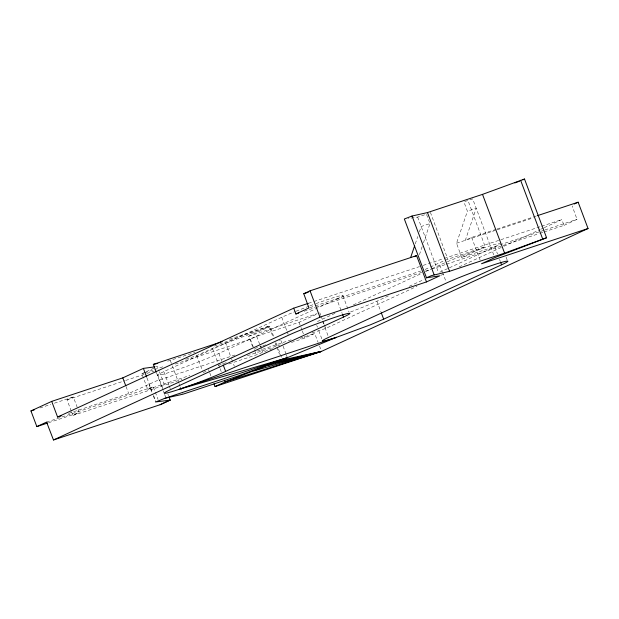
<?xml version="1.0" encoding="UTF-8"?>
<svg xmlns="http://www.w3.org/2000/svg" width="619" height="619" viewBox="0 0 619 619"><rect width="100%" height="100%" fill="white"/><g stroke="black" fill="none" stroke-linecap="round" stroke-linejoin="round"><path stroke-width="0.46" stroke-dasharray="3.1 2.32" d="M415.279 243.871L417.763 236.559M419.318 231.986L421.191 226.5L429.988 223.583L426.46 214.189L417.655 217.099L408.207 218.522M419.419 254.68L422.22 246.447M423.458 242.795L429.988 223.583M544.093 230.245L461.704 257.473L456.528 243.228L467.415 211.218L463.879 201.817M279.502 340.628L280.26 340.272M145.31 372.127L141.836 373.729L147.724 389.397L153.218 386.836L154.943 391.309M291.41 342.454L304.935 337.982L314.676 333.471L318.12 342.408M71.286 411.148L67.03 399.835L73.321 396.934L79.209 412.594L72.918 415.496L71.611 412.014M146.177 371.725L155.717 367.322M185.777 359.206L196.757 355.577L212.479 348.335L269.923 326.468L273.853 336.914M168.917 385.103L163.857 371.632L281.769 317.284A36.111 1.95 -20.6 0 1 295.278 311.535M252.629 346.694L248.699 336.256L269.923 326.468M68.523 413.422L128.682 393.537L156.267 380.979L235.382 354.873M163.857 371.632A36.111 1.95 -20.6 0 0 171.718 371.601A36.111 1.95 -20.6 0 0 218.886 353.449L336.79 299.093L342.191 313.454M175.216 364.073L250.386 339.227L256.676 336.326L299.047 322.321L317.207 313.949M496.206 229.293L471.616 237.417L465.333 240.311L476.212 208.309L467.415 211.218M425.16 269.443L429.501 267.439M430.375 267.044L444.272 260.63M445.146 260.228L485.172 246.664L467.809 200.007M334.995 313.353L321.895 319.396A36.111 1.95 -20.6 0 0 315.76 322.708M353.341 304.896L421.462 273.497M425.833 271.478L431.072 269.064M431.946 268.661L439.807 265.04A36.111 1.95 -20.6 0 1 445.827 262.386M461.704 257.473L485.172 246.664M228.775 363.98L256.274 354.888L268.87 349.905M350.571 311.953A36.111 1.95 -20.6 0 0 376.925 301.205L389.15 295.565M409.244 286.303L424.092 279.463M439.807 272.213L448.543 268.189M449.417 267.787L494.836 246.849A36.111 1.95 -20.6 0 0 498.984 244.815M312.015 332.937L325.687 328.418L416.982 286.326M440.682 275.401L444.187 273.784M459.112 266.905L502.999 246.672M503.881 246.269L539.869 229.672M540.751 229.27L543.381 228.055M544.263 227.653L561.82 219.559L564.002 225.362L543.799 232.04M564.002 225.362L577.047 219.35L572.188 205.988M214.367 346.029L268.94 326.167L273.196 337.479M464.761 201.523L472.684 198.908L493.745 254.951M497.111 228.991L536.271 216.046M456.528 243.228L496.291 230.082M497.204 229.781L532.711 218.043M308.409 303.325L312.997 301.809M313.918 301.507L419.504 266.603M423.179 265.389L443.374 258.711M444.295 258.409L540.697 226.539M541.617 226.237L561.82 219.559M309.864 307.666L314.444 306.157M315.357 305.856L420.626 271.052M545.006 229.943L577.047 219.35M304.161 311.256L315.179 307.612M316.1 307.31L421.686 272.406M425.361 271.192L430.87 269.373M431.783 269.072L445.556 264.514M446.477 264.212L539.211 233.556M540.124 233.255L542.878 232.342M229.494 339.212L268.94 326.167M167.656 361.179L195.101 352.389M248.699 336.256L317.067 313.655M141.836 373.729L143.67 373.125M144.583 372.824L153.736 369.798M154.657 369.497L163.803 366.471M39.964 407.96L50.781 404.385M54.387 403.193L73.321 396.934M67.03 399.835L124.79 380.739M125.703 380.437L145.875 373.775M146.796 373.466L154.123 371.044M254.649 348.505L261.984 346.075M262.905 345.773L265.659 344.868M257.326 351.012L292.872 339.258M46.58 422.088L153.218 386.836M218.159 365.372L226.353 362.664M247.291 355.739L280.074 344.907M300.107 338.284L314.676 333.471M147.724 389.397L189.832 375.478M48.561 422.731L79.209 412.594M269.776 349.603L272.476 348.706M72.918 415.496L182.017 379.432M203.102 372.46L207.682 370.951M155.578 366.765L157.45 366.518L159.129 370.936M319.505 345.99L321.222 350.455M208.487 369.582L209.516 372.259M209.864 373.156L210.901 375.841M155.292 392.206L158.046 399.356M159.462 371.818L165.157 386.836M167.842 393.901L168.515 395.665M506.033 257.001L507.719 261.489M494.836 246.849L497.537 254.03M499.556 259.415L500.229 261.21M471.616 237.417L480.197 260.235M439.807 265.04L442.167 271.323M442.508 272.221L446.214 282.094M417.655 217.099L438.384 272.244M376.925 301.205L380.971 311.976M342.934 295.781L349.008 311.937M319.799 312.75L320.781 315.365M321.106 316.232L324.054 324.062M324.379 324.936L325.687 328.418M322.576 321.191L323.582 323.884M324.936 327.474L327.969 335.552M316.773 325.401L317.446 327.196M318.793 330.786L322.507 340.659M299.047 322.321L300.679 326.67M301.012 327.536L301.987 330.151M302.32 331.018L303.952 335.374M304.277 336.241L304.935 337.982M281.769 317.284L286.829 330.747M287.162 331.645L288.175 334.337M281.072 340.814L282.751 345.27M283.084 346.16L286.102 354.184M286.435 355.074L287.1 356.853M276.151 343.027L277.15 345.696M278.496 349.263L281.838 358.169M275.169 342.725L276.507 346.284M276.84 347.182L279.517 354.308M256.676 336.326L259.949 345.023M260.274 345.897L261.257 348.505M261.582 349.379L262.564 351.987M250.386 339.227L254.308 349.665M254.641 350.54L256.274 354.888M225.37 342.384L231.351 358.308M231.684 359.198L234.346 366.27M218.886 353.449L222.933 364.22M212.479 348.335L218.461 364.251M218.793 365.14L219.791 367.794M220.124 368.676L221.455 372.212M196.757 355.577L202.645 371.238M170.341 360.575L172.005 365.001M172.337 365.883L178.651 382.689M178.984 383.579L179.982 386.233M180.315 387.115L182.644 393.305M169.258 386.001L170.271 388.693M157.721 374.944L162.782 388.415M156.615 373.087L162.936 389.924M163.277 390.821L164.29 393.514M164.623 394.411L165.637 397.104M146.989 377.954L152.313 392.121M153.667 395.711L155.694 401.097M148.9 384.097L152.947 394.868M153.288 395.765L155.648 402.048M126.067 386.573L128.682 393.537M430.391 212.371L447.754 259.028M447.375 261.729A36.111 1.95 -20.6 0 1 500.67 243.105M316.038 303.612A36.111 1.95 -20.6 0 1 336.79 299.093M296.083 311.21A36.111 1.95 -20.6 0 1 309.013 306.204M309.902 305.871A36.111 1.95 -20.6 0 1 315.164 303.929"/><path stroke-width="0.93" d="M410.614 257.589L414.66 245.704M537.176 215.745L578.154 202.204L588.05 228.527L481.512 263.74L494.759 257.636L546.585 237.758L524.51 179.023L522.947 179.827M154.642 366.889L143.391 368.382L122.802 377.876L51.702 401.375L30.95 410.939L36.838 426.599L46.58 422.088L53.474 439.977L160.12 404.725L170.186 400.083L169.18 397.429M308.409 303.325L293.716 308.177L295.905 313.988L308.951 307.968L303.767 293.723L310.057 290.822L416.595 255.608L426.491 281.931L319.953 317.152L53.474 439.977M51.702 401.375L57.59 417.036L293.716 308.177M414.235 256.692L416.595 255.608M574.223 204.015L578.154 202.204M343.545 317.044A36.111 1.95 -20.6 0 0 327.884 319.744L310.467 326.167A36.111 1.95 -20.6 0 0 288.516 335.235L170.604 389.591A36.111 1.95 -20.6 0 0 178.465 389.552L194.861 383.788A36.111 1.95 -20.6 0 0 225.633 371.4L343.545 317.044L342.531 314.351M160.12 404.725L170.186 400.083M426.491 281.931L439.73 275.826L426.321 277.83L431.466 275.641L449.556 271.3L504.586 253.109L546.585 237.758M501.583 264.8A36.111 1.95 -20.6 0 0 493.722 264.839A36.111 1.95 -20.6 0 0 446.554 282.991L328.643 337.347A36.111 1.95 -20.6 0 0 336.512 337.309L287.123 357.774L178.465 389.552L336.512 337.309L370.162 324.905L383.672 319.156L501.583 264.8L500.57 262.108M214.004 383.888L215.033 386.566L321.571 351.352L588.05 228.527M215.033 386.566L225.115 381.946L287.123 357.774M514.861 182.938L519.349 181.235M426.506 277.83L404.339 218.994L412.037 216.031L427.481 212.565L482.511 194.374L524.51 179.023M286.465 357.944L238.006 376.004L182.976 394.195L165.258 398.195L155.632 401.971L170.086 400.137M164.244 398.512L284.307 358.641M303.767 293.723L308.324 292.214M295.905 313.988L298.66 313.075M156.282 372.22L153.342 364.39L222.151 341.642M30.95 410.939L34.556 409.747M57.59 417.036L61.235 415.829M36.838 426.599L47.655 423.025M320.959 351.561L225.115 381.946L224.449 380.174M253.813 370.951L321.571 351.352L282.512 359.956M268.159 365.45L321.571 351.352M275.339 362.703L321.052 351.468M153.342 364.39L157.814 363.384M520.602 180.245L542.677 238.98M482.511 194.374L504.586 253.109M427.481 212.565L449.556 271.3M412.037 216.031L434.112 274.766M381.312 312.874L383.672 319.156M310.057 290.822L319.953 317.152M223.273 365.117L225.633 371.4M143.391 368.382L146.664 377.079M122.802 377.876L125.742 385.707"/></g></svg>
